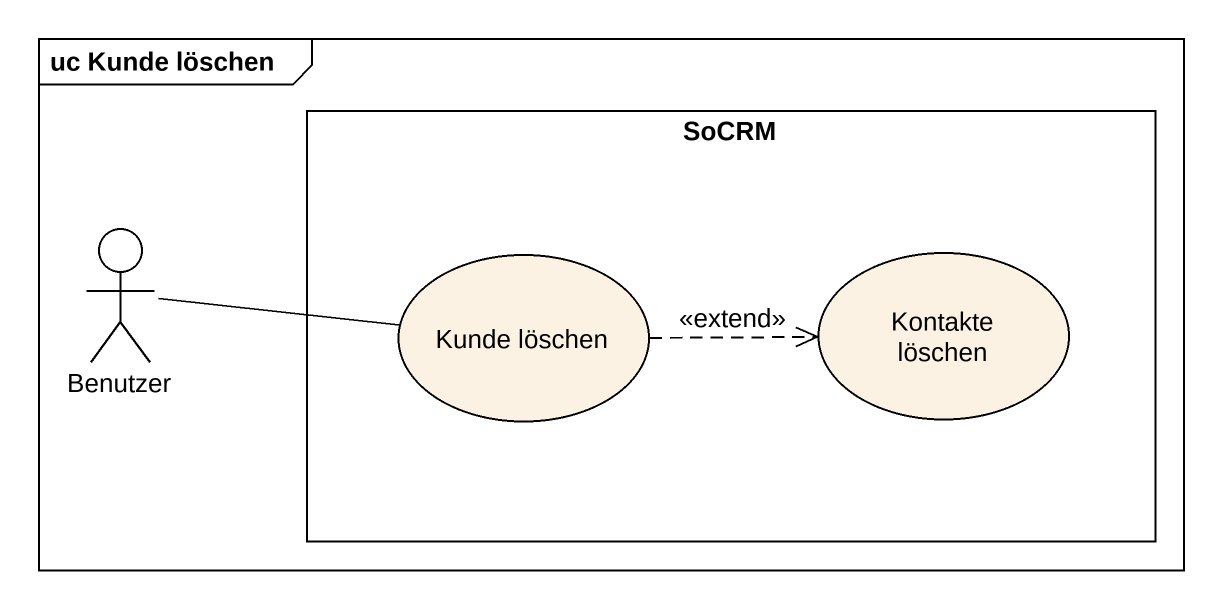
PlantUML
@startuml
mainframe uc Kunde löschen
rectangle SoCRM {
  usecase "Kunde löschen" as Kunde_löschen
  usecase "Kontakte löschen" as Kontakte_löschen
}
actor Benutzer
Benutzer -right- Kunde_löschen
Kunde_löschen .right.> Kontakte_löschen : <<extend>>
@enduml
